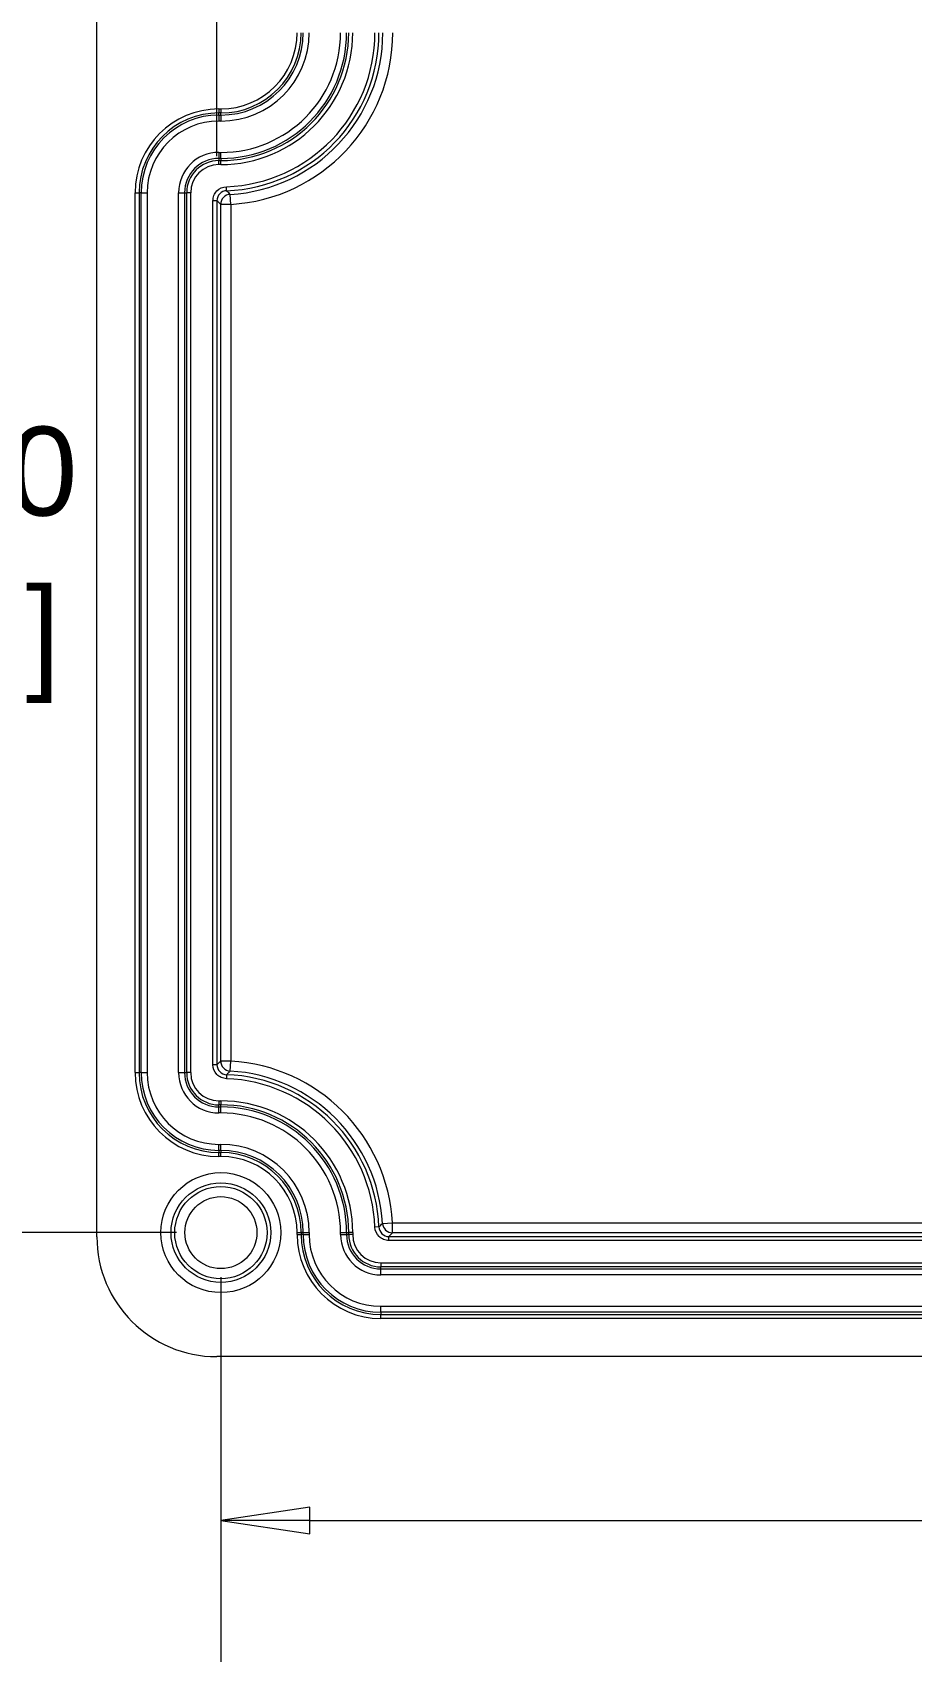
# Model space of a CAD drawing. Header units: millimetres. Extents: x 13 to 608, y 13 to 467.
# Drawn here: x 241.5 to 285.5, y 183.6 to 265.5 of the extents above; entities that cross this region are included whole.
import ezdxf

# ---------------------------------------------------------------- set-up
doc = ezdxf.new("R2010")
doc.units = ezdxf.units.MM
doc.header["$LTSCALE"] = 2.222222
for name, color, linetype, lineweight in [('Dimension (ANSI)', 7, 'Continuous', 9), ('Visible (ANSI)', 7, 'Continuous', 9), ('Visible Narrow (ANSI)', 7, 'Continuous', 9)]:
    doc.layers.add(name, color=color, linetype=linetype, lineweight=lineweight)
doc.styles.add('Note Text (ANSI)', font='arial.ttf')
doc.dimstyles.new('Default - mm (ANSI)', dxfattribs={"dimscale": 2.222222, "dimtxt": 2, "dimasz": 2, "dimexe": 3.175, "dimexo": 1, "dimgap": 0.8, "dimtad": 0, "dimtih": 1, "dimtoh": 1, "dimrnd": 1e-08, "dimzin": 4, "dimdsep": 46, "dimtxsty": 'Note Text (ANSI)', "dimblk": 'Filled-1', "dimcen": 0.09, "dimdle": 10, "dimclrd": 256, "dimclre": 256, "dimclrt": 256, "dimadec": 1, "dimazin": 0, "dimtfac": 1.524, "dimtofl": 0, "dimtmove": 0, "dimatfit": 3, "dimfxl": 1, "dimtolj": 1, "dimtzin": 0, "dimlwd": -1, "dimlwe": -1, "dimarcsym": 0})

# ---------------------------------------------------------------- blocks, each defined once
blk = doc.blocks.new('Filled-1')
at = {"color": 0}
for p, q in [((0, 0), (-1, 0.15)), ((-1, 0.15), (-1, -0.15)), ((-1, 0), (0, 0)), ((-1, -0.15), (0, 0))]:
    blk.add_line(p, q, dxfattribs=at)
at = {"color": 0, "flags": 128}
blk.add_lwpolyline([(-1, -0.15), (0, 0), (-1, 0.15), (-1, -0.15)], dxfattribs=at)
at = {"color": 0}
blk.add_solid([(-1, -0.15), (0, 0), (-1, 0.15), (-1, -0.15)], dxfattribs=at)
blk = doc.blocks.new('*D20')
at = {"layer": 'Defpoints', "color": 0, "transparency": 16777216}
for p in [(250.937, 205.53), (363.937, 205.53), (363.937, 191.132)]:
    blk.add_point(p, dxfattribs=at)
at = {"layer": 'Dimension (ANSI)', "transparency": 16777216}
for p, q in [((250.937, 203.308), (250.937, 184.076)), ((363.937, 203.308), (363.937, 184.076)), ((255.381, 191.132), (295.45, 191.132)), ((359.492, 191.132), (319.424, 191.132))]:
    blk.add_line(p, q, dxfattribs=at)
at = {"layer": 'Dimension (ANSI)', "transparency": 16777216, "xscale": 4.444444444444445, "yscale": 4.444444444444445, "zscale": 4.444444444444445, "rotation": 180}
blk.add_blockref('Filled-1', (250.937, 191.132), dxfattribs=at)
at = {"layer": 'Dimension (ANSI)', "transparency": 16777216, "xscale": 4.444444444444445, "yscale": 4.444444444444445, "zscale": 4.444444444444445}
blk.add_blockref('Filled-1', (363.937, 191.132), dxfattribs=at)
at = {"layer": 'Dimension (ANSI)', "transparency": 16777216, "attachment_point": 5, "style": 'Note Text (ANSI)'}
for s, insert, char_height in [('\\A1; 113.00', (307.437, 195.18), 4.44444), ('\\A1;[4.45]', (307.437, 186.515), 4.4444)]:
    blk.add_mtext(s, dxfattribs=dict(at, insert=insert, char_height=char_height))
blk = doc.blocks.new('*D21')
at = {"layer": 'Defpoints', "color": 0, "transparency": 16777216}
for p in [(235.14, 273.53), (250.937, 273.53), (250.937, 205.53)]:
    blk.add_point(p, dxfattribs=at)
at = {"layer": 'Dimension (ANSI)', "transparency": 16777216}
for p, q in [((248.714, 273.53), (228.084, 273.53)), ((235.14, 269.086), (235.14, 248.203)), ((235.14, 209.975), (235.14, 230.857)), ((248.714, 205.53), (228.084, 205.53))]:
    blk.add_line(p, q, dxfattribs=at)
at = {"layer": 'Dimension (ANSI)', "transparency": 16777216, "xscale": 4.444444444444445, "yscale": 4.444444444444445, "zscale": 4.444444444444445}
for p, rotation in [((235.14, 273.53), 90), ((235.14, 205.53), 270)]:
    blk.add_blockref('Filled-1', p, dxfattribs=dict(at, rotation=rotation))
at = {"layer": 'Dimension (ANSI)', "transparency": 16777216, "char_height": 4.4444, "attachment_point": 5, "style": 'Note Text (ANSI)'}
for s, insert in [('\\A1; 68.00', (235.14, 243.577)), ('\\A1;[2.68]', (235.14, 234.904))]:
    blk.add_mtext(s, dxfattribs=dict(at, insert=insert))
blk = doc.blocks.new('*D24')
at = {"layer": 'Defpoints', "color": 0, "transparency": 16777216}
for p in [(250.74, 300.428), (364.133, 265.132), (250.74, 257.132)]:
    blk.add_point(p, dxfattribs=at)
at = {"layer": 'Dimension (ANSI)', "transparency": 16777216}
for p, q in [((250.74, 259.355), (250.74, 307.484)), ((364.133, 267.355), (364.133, 307.484)), ((255.185, 300.428), (285.092, 300.428)), ((359.689, 300.428), (309.09, 300.428))]:
    blk.add_line(p, q, dxfattribs=at)
at = {"layer": 'Dimension (ANSI)', "transparency": 16777216, "xscale": 4.444444444444445, "yscale": 4.444444444444445, "zscale": 4.444444444444445, "rotation": 180}
blk.add_blockref('Filled-1', (250.74, 300.428), dxfattribs=at)
at = {"layer": 'Dimension (ANSI)', "transparency": 16777216, "xscale": 4.444444444444445, "yscale": 4.444444444444445, "zscale": 4.444444444444445}
blk.add_blockref('Filled-1', (364.133, 300.428), dxfattribs=at)
at = {"layer": 'Dimension (ANSI)', "transparency": 16777216, "attachment_point": 5, "style": 'Note Text (ANSI)'}
for s, insert, char_height in [('\\A1; 113.39', (297.091, 304.477), 4.44444), ('\\A1;[4.46]', (297.091, 295.802), 4.4444)]:
    blk.add_mtext(s, dxfattribs=dict(at, insert=insert, char_height=char_height))

msp = doc.modelspace()

# ---------------------------------------------------------------- linework, layer by layer
at = {"layer": 'Visible (ANSI)'}
for p, q in [((244.737, 205.328), (244.737, 273.732)), ((364.139, 199.33), (250.735, 199.33))]:
    msp.add_line(p, q, dxfattribs=at)
for radius in [3, 2.491, 2.306, 1.8]:
    msp.add_circle((250.937, 205.53), radius, dxfattribs=at)
msp.add_ellipse((250.739, 205.332), major_axis=(-4.246, -4.246), ratio=0.999315, start_param=5.49813, end_param=7.068241, dxfattribs=at)
at = {"layer": 'Visible Narrow (ANSI)'}
for p, q in [((250.837, 261.72), (250.937, 261.72)), ((250.837, 261.72), (250.837, 261.52)), ((250.837, 261.414), (250.837, 261.52)), ((250.937, 261.52), (250.837, 261.52)), ((250.837, 261.414), (250.937, 261.414)), ((250.837, 261.414), (250.837, 261.114)), ((250.937, 261.72), (250.937, 261.52)), ((250.937, 261.414), (250.937, 261.52)), ((250.937, 261.414), (250.937, 261.114)), ((250.937, 261.114), (250.837, 261.114)), ((250.837, 259.546), (250.937, 259.546)), ((250.837, 259.546), (250.837, 259.246)), ((250.837, 259.246), (250.837, 259.14)), ((250.937, 259.246), (250.837, 259.246)), ((250.837, 259.14), (250.937, 259.14)), ((250.837, 258.94), (250.837, 259.14)), ((250.937, 258.94), (250.837, 258.94)), ((250.937, 259.246), (250.937, 259.546)), ((250.937, 259.246), (250.937, 259.14)), ((250.937, 258.94), (250.937, 259.14)), ((246.647, 213.53), (246.647, 257.53)), ((246.647, 257.53), (246.847, 257.53)), ((246.953, 257.53), (246.847, 257.53)), ((246.847, 257.53), (246.847, 213.53)), ((246.953, 213.53), (246.953, 257.53)), ((246.953, 257.53), (247.252, 257.53)), ((247.252, 257.53), (247.252, 213.53)), ((248.821, 213.53), (248.821, 257.53)), ((248.821, 257.53), (249.121, 257.53)), ((249.121, 257.53), (249.227, 257.53)), ((249.121, 257.53), (249.121, 213.53)), ((249.227, 213.53), (249.227, 257.53)), ((249.426, 257.53), (249.227, 257.53)), ((249.426, 257.53), (249.426, 213.53)), ((251.222, 257.632), (251.215, 257.832)), ((251.43, 256.951), (251.402, 257.45)), ((250.54, 213.928), (250.54, 257.132)), ((250.74, 257.132), (250.54, 257.132)), ((250.74, 257.132), (250.74, 213.928)), ((250.931, 214.11), (250.931, 256.951)), ((251.43, 256.951), (250.931, 256.951)), ((251.43, 256.951), (251.43, 214.11)), ((250.74, 213.928), (250.54, 213.928)), ((251.43, 214.11), (250.931, 214.11)), ((251.402, 213.611), (251.43, 214.11)), ((246.647, 213.53), (246.847, 213.53)), ((246.953, 213.53), (246.847, 213.53)), ((246.953, 213.53), (247.252, 213.53)), ((248.821, 213.53), (249.121, 213.53)), ((249.121, 213.53), (249.227, 213.53)), ((249.426, 213.53), (249.227, 213.53)), ((251.222, 213.428), (251.215, 213.229)), ((250.837, 212.12), (250.937, 212.12)), ((250.837, 212.12), (250.837, 211.92)), ((250.937, 211.92), (250.837, 211.92)), ((250.837, 211.814), (250.837, 211.92)), ((250.837, 211.814), (250.937, 211.814)), ((250.837, 211.514), (250.837, 211.814)), ((250.937, 211.514), (250.837, 211.514)), ((250.937, 212.12), (250.937, 211.92)), ((250.937, 211.814), (250.937, 211.92)), ((250.937, 211.514), (250.937, 211.814)), ((250.837, 209.946), (250.937, 209.946)), ((250.837, 209.646), (250.837, 209.946)), ((250.937, 209.646), (250.937, 209.946)), ((250.837, 209.646), (250.837, 209.54)), ((250.937, 209.646), (250.837, 209.646)), ((250.837, 209.54), (250.937, 209.54)), ((250.837, 209.34), (250.837, 209.54)), ((250.937, 209.34), (250.837, 209.34)), ((250.937, 209.646), (250.937, 209.54)), ((250.937, 209.34), (250.937, 209.54)), ((258.835, 205.815), (258.635, 205.808)), ((259.017, 205.995), (259.516, 206.024)), ((259.516, 206.024), (355.343, 206.024)), ((259.516, 205.524), (259.516, 206.024)), ((254.747, 205.43), (254.747, 205.53)), ((254.747, 205.53), (254.947, 205.53)), ((254.747, 205.43), (254.947, 205.43)), ((255.053, 205.53), (254.947, 205.53)), ((254.947, 205.53), (254.947, 205.43)), ((255.053, 205.43), (254.947, 205.43)), ((255.053, 205.43), (255.053, 205.53)), ((255.053, 205.53), (255.352, 205.53)), ((255.053, 205.43), (255.352, 205.43)), ((255.352, 205.53), (255.352, 205.43)), ((256.921, 205.43), (256.921, 205.53)), ((256.921, 205.53), (257.221, 205.53)), ((256.921, 205.43), (257.221, 205.43)), ((257.221, 205.53), (257.327, 205.53)), ((257.221, 205.53), (257.221, 205.43)), ((257.221, 205.43), (257.327, 205.43)), ((257.327, 205.43), (257.327, 205.53)), ((257.526, 205.53), (257.327, 205.53)), ((257.526, 205.43), (257.327, 205.43)), ((257.526, 205.53), (257.526, 205.43)), ((259.335, 205.334), (355.533, 205.334)), ((259.335, 205.134), (259.335, 205.334)), ((355.533, 205.134), (259.335, 205.134)), ((355.343, 205.524), (259.516, 205.524)), ((258.937, 204.02), (355.937, 204.02)), ((258.937, 204.02), (258.937, 203.82)), ((355.937, 203.82), (258.937, 203.82)), ((258.937, 203.714), (258.937, 203.82)), ((258.937, 203.714), (355.937, 203.714)), ((258.937, 203.414), (258.937, 203.714)), ((355.937, 203.414), (258.937, 203.414)), ((258.937, 201.846), (355.937, 201.846)), ((258.937, 201.546), (258.937, 201.846)), ((258.937, 201.546), (258.937, 201.44)), ((355.937, 201.546), (258.937, 201.546)), ((258.937, 201.44), (355.937, 201.44)), ((258.937, 201.24), (258.937, 201.44)), ((355.937, 201.24), (258.937, 201.24))]:
    msp.add_line(p, q, dxfattribs=at)
for centre, radius, start, end in [((250.937, 265.53), 3.81, 270, 0), ((250.937, 265.53), 4.01, 270, 0), ((250.937, 265.53), 4.116, 270, 0), ((250.937, 265.53), 4.416, 270, 0), ((250.937, 265.53), 5.984, 270, 0), ((250.937, 265.53), 6.39, 270, 0), ((250.937, 265.53), 6.284, 270, 0), ((250.937, 265.53), 6.59, 270, 0), ((250.937, 265.53), 7.703, 272.06878, 0), ((250.937, 265.53), 7.903, 272.06878, 0), ((250.937, 265.53), 8.094, 273.2942, 0), ((250.937, 265.53), 8.594, 273.2942, 0), ((250.837, 257.53), 4.19, 90, 180), ((250.837, 257.53), 3.99, 90, 180), ((250.837, 257.53), 3.884, 90, 180), ((250.837, 257.53), 3.584, 90, 180), ((250.837, 257.53), 2.016, 90, 180), ((250.837, 257.53), 1.716, 90, 180), ((250.837, 257.53), 1.61, 90, 180), ((250.837, 257.53), 1.41, 90, 180), ((250.937, 205.53), 8.594, 3.2942, 86.7058), ((250.837, 213.53), 4.19, 180, 270), ((250.837, 213.53), 3.99, 180, 270), ((250.837, 213.53), 3.884, 180, 270), ((250.837, 213.53), 3.584, 180, 270), ((250.837, 213.53), 2.016, 180, 270), ((250.837, 213.53), 1.716, 180, 270), ((250.837, 213.53), 1.61, 180, 270), ((250.837, 213.53), 1.41, 180, 270), ((250.937, 205.53), 7.703, 2.06878, 87.93122), ((250.937, 205.53), 7.903, 2.06878, 87.93122), ((250.937, 205.53), 8.094, 3.2942, 86.7058), ((250.937, 205.53), 6.59, 0, 90), ((250.937, 205.53), 6.39, 0, 90), ((250.937, 205.53), 6.284, 0, 90), ((250.937, 205.53), 5.984, 0, 90), ((250.937, 205.53), 4.416, 0, 90), ((250.937, 205.53), 4.116, 0, 90), ((250.937, 205.53), 4.01, 0, 90), ((250.937, 205.53), 3.81, 0, 90), ((258.937, 205.43), 4.19, 180, 270), ((258.937, 205.43), 3.99, 180, 270), ((258.937, 205.43), 3.884, 180, 270), ((258.937, 205.43), 3.584, 180, 270), ((258.937, 205.43), 2.016, 180, 270), ((258.937, 205.43), 1.716, 180, 270), ((258.937, 205.43), 1.61, 180, 270), ((258.937, 205.43), 1.41, 180, 270)]:
    msp.add_arc(centre, radius, start, end, dxfattribs=at)
for centre, major_axis in [((251.43, 256.951), (0.343, 0.364)), ((251.43, 214.11), (-0.343, 0.364)), ((259.516, 206.024), (-0.364, 0.343))]:
    msp.add_ellipse(centre, major_axis=major_axis, ratio=0.999712, start_param=0.814289, end_param=2.327303, dxfattribs=at)
for points, knots in [([(250.54, 257.132), (250.54, 257.223), (250.558, 257.311), (250.592, 257.394), (250.625, 257.477), (250.674, 257.554), (250.736, 257.618), (250.86, 257.747), (251.034, 257.825), (251.215, 257.832)], [0, 0, 0, 0, 0.000267047, 0.000267047, 0.000267047, 0.000534093, 0.000534093, 0.000534093, 0.001068186, 0.001068186, 0.001068186, 0.001068186]), ([(251.222, 257.632), (251.093, 257.627), (250.969, 257.571), (250.792, 257.387), (250.74, 257.261), (250.74, 257.132)], [0, 0, 0, 0, 0.0003853485, 0.0003853485, 0.0007706971, 0.0007706971, 0.0007706971, 0.0007706971]), ([(251.215, 213.229), (251.124, 213.232), (251.037, 213.253), (250.955, 213.29), (250.873, 213.326), (250.798, 213.378), (250.736, 213.442), (250.612, 213.57), (250.54, 213.747), (250.54, 213.928)], [0, 0, 0, 0, 0.000267047, 0.000267047, 0.000267047, 0.000534093, 0.000534093, 0.000534093, 0.001068186, 0.001068186, 0.001068186, 0.001068186]), ([(250.74, 213.928), (250.74, 213.799), (250.792, 213.673), (250.969, 213.489), (251.093, 213.433), (251.222, 213.428)], [0, 0, 0, 0, 0.0003853485, 0.0003853485, 0.0007706971, 0.0007706971, 0.0007706971, 0.0007706971]), ([(251.402, 213.611), (251.399, 213.608), (251.396, 213.605), (251.393, 213.602), (251.371, 213.58), (251.349, 213.558), (251.327, 213.536), (251.292, 213.5), (251.257, 213.464), (251.222, 213.428)], [0.00049141, 0.00049141, 0.00049141, 0.00049141, 0.001, 0.001, 0.001, 0.005, 0.005, 0.005, 0.01140663, 0.01140663, 0.01140663, 0.01140663]), ([(259.335, 205.134), (259.244, 205.134), (259.156, 205.152), (259.073, 205.185), (258.99, 205.219), (258.913, 205.268), (258.849, 205.33), (258.72, 205.454), (258.642, 205.628), (258.635, 205.808)], [0, 0, 0, 0, 0.000267047, 0.000267047, 0.000267047, 0.000534093, 0.000534093, 0.000534093, 0.001068186, 0.001068186, 0.001068186, 0.001068186]), ([(258.835, 205.815), (258.84, 205.687), (258.896, 205.562), (259.079, 205.385), (259.206, 205.334), (259.335, 205.334)], [0, 0, 0, 0, 0.0003853485, 0.0003853485, 0.0007706971, 0.0007706971, 0.0007706971, 0.0007706971])]:
    msp.add_open_spline(points, degree=3, knots=knots, dxfattribs=at)
for points in [[(251.222, 257.632), (251.282, 257.571), (251.342, 257.51), (251.402, 257.45)], [(250.931, 256.951), (250.867, 257.01), (250.804, 257.071), (250.74, 257.132)], [(250.74, 213.928), (250.804, 213.989), (250.867, 214.05), (250.931, 214.11)], [(258.835, 205.815), (258.896, 205.875), (258.957, 205.935), (259.017, 205.995)], [(259.516, 205.524), (259.456, 205.461), (259.396, 205.397), (259.335, 205.334)]]:
    msp.add_open_spline(points, degree=3, dxfattribs=at)

# ---------------------------------------------------------------- dimensions: what is measured, and where the dimension line sits
at = {"layer": 'Dimension (ANSI)'}
for base, p1, p2, angle, text, override, picture, middle in [((250.74, 300.428), (364.133, 265.132), (250.74, 257.132), 180, ' <>\\X[4.46]', {"dimgap": 0.8, "dimtih": 0, "dimtoh": 0, "dimdec": 2, "dimpost": '\\X', "dimtol": 0, "dimlim": 0, "dimtp": 0, "dimtm": 0, "dimtdec": 2, "dimatfit": 1}, '*D24', (297.091, 300.428)), ((235.14, 273.53), (250.937, 205.53), (250.937, 273.53), 90, ' <>\\X[2.68]', {"dimgap": 0.8, "dimdec": 2, "dimpost": '\\X', "dimtol": 0, "dimlim": 0, "dimtp": 0, "dimtm": 0, "dimtdec": 2, "dimatfit": 1}, '*D21', (235.14, 239.53)), ((363.937, 191.132), (250.937, 205.53), (363.937, 205.53), 180, ' <>\\X[4.45]', {"dimgap": 0.8, "dimtih": 0, "dimtoh": 0, "dimdec": 2, "dimpost": '\\X', "dimtol": 0, "dimlim": 0, "dimtp": 0, "dimtm": 0, "dimtdec": 2, "dimatfit": 1}, '*D20', (307.437, 191.132))]:
    dim = msp.add_linear_dim(base=base, p1=p1, p2=p2, angle=angle, text=text, dimstyle='Default - mm (ANSI)', override=override, dxfattribs=at)
    dim.commit()
    dim.dimension.update_dxf_attribs({"geometry": picture, "text_midpoint": middle, "dimtype": 160})

doc.saveas('drawing.dxf')
